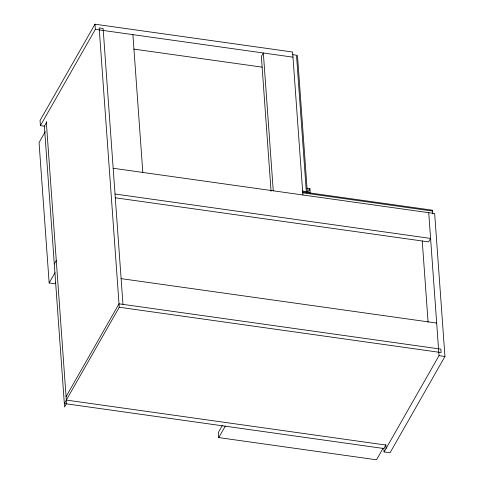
<?xml version="1.0" encoding="UTF-8"?>
<svg xmlns="http://www.w3.org/2000/svg" width="484" height="484" viewBox="0 0 484 484"><rect width="100%" height="100%" fill="white"/><g stroke="black" fill="none" stroke-linecap="round" stroke-linejoin="round"><path stroke-width="0.73" d="M309.621 190.393L309.893 188.718L306.965 188.306M302.905 194.979L292.614 52.018L94.979 24.2L40.051 120.498L40.42 125.64L44.915 126.276M40.42 125.64L95.348 29.349L94.979 24.2M46.355 122.73L44.377 126.197L64.584 406.971L66.562 403.505L46.264 121.484M45.278 131.66L39.053 142.574L49.156 282.965L55.085 283.793L55.817 282.511M54.293 264.01L56.271 260.543M49.156 282.965L55.013 272.692M66.066 396.644L119.016 303.813L440.833 349.115L441.081 352.546L119.264 307.243L64.336 403.541L383.848 448.517L385.827 445.05M306.553 193.043L307.304 191.737L297.485 55.351M222.404 425.382L218.375 432.442L218.75 437.59L376.528 459.8L383.116 448.244M218.75 437.59L225.338 426.035M113.171 168.269L434.662 213.529L444.947 356.484L390.025 452.782L384.096 451.947L439.018 355.649L428.733 212.694M292.263 54.619L296.498 55.212L306.312 191.597M95.348 29.349L292.983 57.166M133.784 49.084L262.261 67.167M302.077 190.998L307.304 191.737M302.421 191.9L432.533 210.213L432.799 213.928M302.482 192.753L432.593 211.072M115.023 194.005L430.585 238.424L428.606 241.891L115.289 197.787M121.115 278.633L436.677 323.058M439.018 355.649L444.947 356.484M66.314 400.074L385.887 445.056M309.839 193.527C308.453 192.366 308.03 189.631 309.893 188.718L310.214 193.128M422.248 240.99L428.092 322.199M385.802 444.717L386.069 448.48M383.824 448.184L384.096 451.947M273.26 190.805L263.338 52.992L261.36 56.459L271.064 191.259M132.9 34.63L142.816 172.443M122.966 304.369L103.11 28.459L99.159 27.903L119.264 307.243"/></g></svg>
